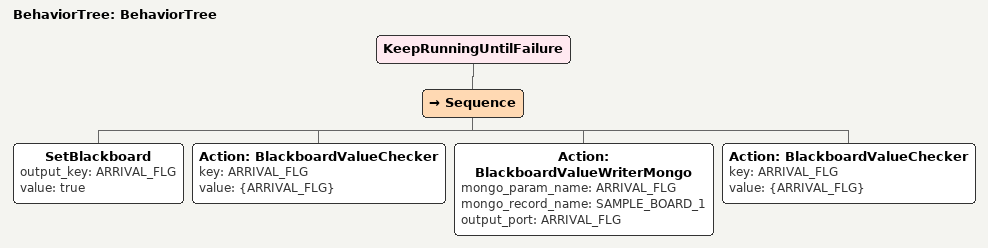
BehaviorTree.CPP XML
<?xml version="1.0"?>
<root main_tree_to_execute="BehaviorTree">
    <BehaviorTree ID="BehaviorTree">
        <KeepRunningUntilFailure>
            <Sequence>
                <SetBlackboard output_key="ARRIVAL_FLG" value="true"/>
                <Action ID="BlackboardValueChecker" key="ARRIVAL_FLG" value="{ARRIVAL_FLG}"/>
                <Action ID="BlackboardValueWriterMongo" mongo_param_name="ARRIVAL_FLG" mongo_record_name="SAMPLE_BOARD_1" output_port="ARRIVAL_FLG"/>
                <Action ID="BlackboardValueChecker" key="ARRIVAL_FLG" value="{ARRIVAL_FLG}"/>
            </Sequence>
        </KeepRunningUntilFailure>
    </BehaviorTree>
</root>
